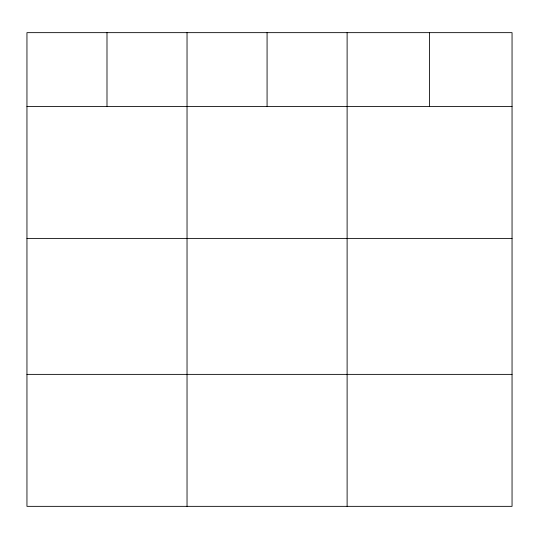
<?xml version="1.0" encoding="UTF-8"?>
<svg xmlns="http://www.w3.org/2000/svg" width="539" height="539" viewBox="0 0 539 539"><rect width="100%" height="100%" fill="white"/><g stroke="black" fill="none" stroke-linecap="round" stroke-linejoin="round"><path stroke-width="0.81" d="M512.05 238.4L512.05 32.65L26.95 32.65L26.95 506.35L512.05 506.35L512.05 238.4L26.95 238.4M26.95 106.426L512.05 106.426M26.95 374.376L512.05 374.376M429.583 32.65L429.583 106.426M347.116 32.65L347.116 506.35M267.074 32.65L267.074 106.426M187.033 32.65L187.033 506.35M106.992 32.65L106.992 106.426"/></g></svg>
